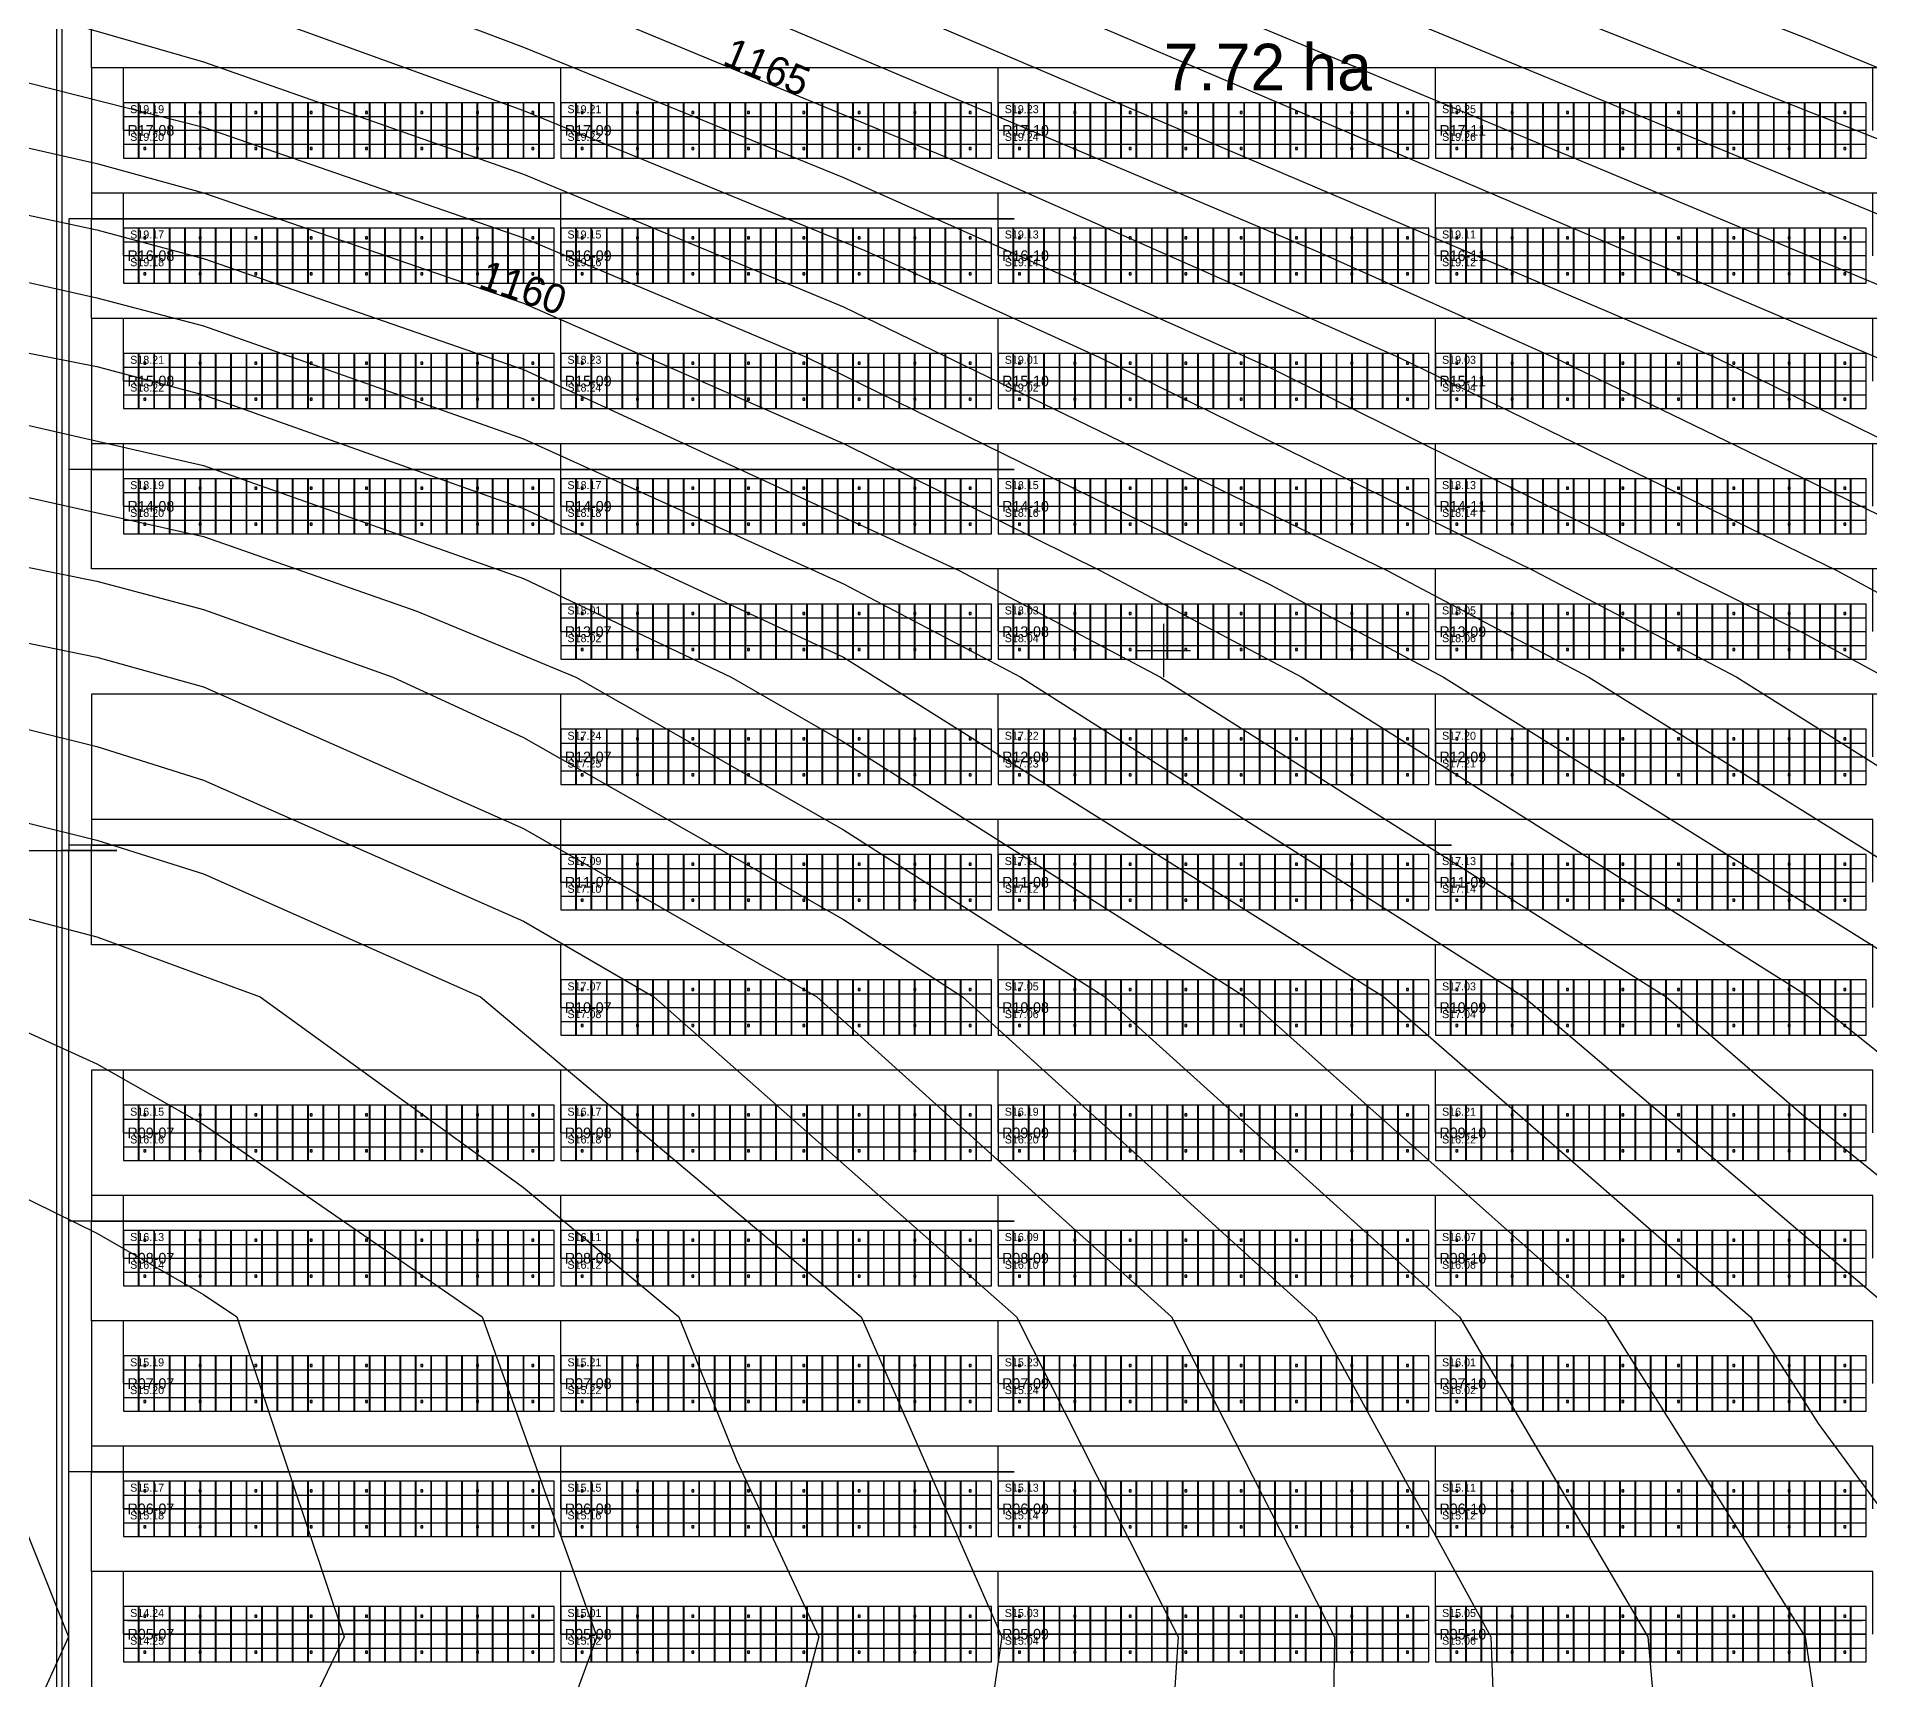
# Model space of a CAD drawing. Header units: metres. Extents: x 469740 to 470929, y 4329760 to 4330601.
# Drawn here: x 470215.5 to 470352.9, y 4330022.8 to 4330146 of the extents above; entities that cross this region are included whole.
import ezdxf
from ezdxf.enums import TextEntityAlignment as Align

# ---------------------------------------------------------------- set-up
doc = ezdxf.new("R2010")
doc.units = ezdxf.units.M
for name, color, linetype in [('AC-CABLE-800V', 6, 'Continuous'), ('CADASTRE-TEXT', 30, 'Continuous'), ('DC-CABLE-1500V', 4, 'Continuous'), ('GRAVEL-SURFACE-EDGE', 41, 'Continuous'), ('GRID-COORDINATES', 8, 'Continuous'), ('MV-CABLE-33KV', 1, 'Continuous'), ('PV-MODULES', 5, 'Continuous'), ('PV-PILES', 8, 'Continuous'), ('PV-STRING-NUMBERS', 3, 'Continuous'), ('PV-STRINGS', 3, 'Continuous'), ('PV-TABLES', 5, 'Continuous'), ('TOPO-CONTOUR-MAJOR', 8, 'Continuous'), ('TOPO-CONTOUR-MINOR', 252, 'Continuous'), ('TOPO-TEXT', 8, 'Continuous')]:
    doc.layers.add(name, color=color, linetype=linetype)

# ---------------------------------------------------------------- blocks, each defined once
blk = doc.blocks.new('PV_MODULE_590W')
blk.add_line((-0.567, 0), (0.567, 0))
blk.add_lwpolyline([(-0.5670000000000001, -1.0325), (0.5669999999999998, -1.0325), (0.5670000000000001, 1.0325), (-0.5669999999999998, 1.0325)], close=True)
blk = doc.blocks.new('PILE_C150')
blk.add_lwpolyline([(-0.075, -0.075), (0.075, -0.075), (0.075, 0.075), (-0.075, 0.075)], close=True)
blk = doc.blocks.new('PV_TABLE_2P28')
blk.add_lwpolyline([(-16.145999999999997, -2.0735), (16.145999999999997, -2.0735), (16.145999999999997, 2.0735), (-16.145999999999997, 2.0735)], close=True)
at = {"layer": 'PV-MODULES'}
for p in [(-15.578999999999997, 1.041), (-14.424999999999997, 1.041), (-13.270999999999997, 1.041), (-12.116999999999997, 1.041), (-10.962999999999997, 1.041), (-9.808999999999997, 1.041), (-8.654999999999998, 1.041), (-7.500999999999998, 1.041), (-6.346999999999998, 1.041), (-5.192999999999998, 1.041), (-4.038999999999998, 1.041), (-2.884999999999998, 1.041), (-1.730999999999998, 1.041), (-0.5769999999999982, 1.041), (0.5770000000000017, 1.041), (1.7310000000000016, 1.041), (2.8850000000000016, 1.041), (4.0390000000000015, 1.041), (5.193000000000001, 1.041), (6.347000000000001, 1.041), (7.501000000000001, 1.041), (8.655000000000001, 1.041), (9.809000000000001, 1.041), (10.963000000000001, 1.041), (12.117, 1.041), (13.271, 1.041), (14.425, 1.041), (15.579, 1.041), (-15.578999999999997, -1.041), (-14.424999999999997, -1.041), (-13.270999999999997, -1.041), (-12.116999999999997, -1.041), (-10.962999999999997, -1.041), (-9.808999999999997, -1.041), (-8.654999999999998, -1.041), (-7.500999999999998, -1.041), (-6.346999999999998, -1.041), (-5.192999999999998, -1.041), (-4.038999999999998, -1.041), (-2.884999999999998, -1.041), (-1.730999999999998, -1.041), (-0.5769999999999982, -1.041), (0.5770000000000017, -1.041), (1.7310000000000016, -1.041), (2.8850000000000016, -1.041), (4.0390000000000015, -1.041), (5.193000000000001, -1.041), (6.347000000000001, -1.041), (7.501000000000001, -1.041), (8.655000000000001, -1.041), (9.809000000000001, -1.041), (10.963000000000001, -1.041), (12.117, -1.041), (13.271, -1.041), (14.425, -1.041), (15.579, -1.041)]:
    blk.add_blockref('PV_MODULE_590W', p, dxfattribs=at)
at = {"layer": 'PV-PILES'}
for p in [(-14.545999999999998, 1.35), (-10.389999999999997, 1.35), (-6.233999999999998, 1.35), (-2.0779999999999994, 1.35), (2.078000000000001, 1.35), (6.234, 1.35), (10.389999999999999, 1.35), (14.545999999999998, 1.35), (-14.545999999999998, -1.35), (-10.389999999999997, -1.35), (-6.233999999999998, -1.35), (-2.0779999999999994, -1.35), (2.078000000000001, -1.35), (6.234, -1.35), (10.389999999999999, -1.35), (14.545999999999998, -1.35)]:
    blk.add_blockref('PILE_C150', p, dxfattribs=at)

msp = doc.modelspace()

# ---------------------------------------------------------------- linework, layer by layer
at = {"layer": 'AC-CABLE-800V'}
for points in [[(470108.424, 4330132.377411281), (470212.1, 4330132.377411281), (470212.1, 4330085), (470221.5, 4330085)], [(470288.784, 4330132.377411281), (470217.9, 4330132.377411281), (470217.9, 4330085), (470221.5, 4330085)], [(470108.424, 4330113.577411281), (470212.1, 4330113.577411281), (470212.1, 4330085), (470221.5, 4330085)], [(470288.784, 4330113.577411281), (470217.9, 4330113.577411281), (470217.9, 4330085), (470221.5, 4330085)], [(470141.216, 4330094.77741128), (470212.1, 4330094.77741128), (470212.1, 4330085), (470221.5, 4330085)], [(470141.216, 4330019.577411281), (470212.1, 4330019.577411281), (470212.1, 4330085), (470221.5, 4330085)], [(470141.216, 4330038.377411281), (470212.1, 4330038.377411281), (470212.1, 4330085), (470221.5, 4330085)], [(470141.216, 4330057.177411281), (470212.1, 4330057.177411281), (470212.1, 4330085), (470221.5, 4330085)], [(470141.216, 4330075.97741128), (470212.1, 4330075.97741128), (470212.1, 4330085), (470221.5, 4330085)], [(470321.576, 4330085.377411281), (470217.9, 4330085.377411281), (470217.9, 4330085), (470221.5, 4330085)], [(470288.784, 4330010.177411281), (470217.9, 4330010.177411281), (470217.9, 4330085), (470221.5, 4330085)], [(470288.784, 4330038.377411281), (470217.9, 4330038.377411281), (470217.9, 4330085), (470221.5, 4330085)], [(470288.784, 4330057.177411281), (470217.9, 4330057.177411281), (470217.9, 4330085), (470221.5, 4330085)]]:
    msp.add_lwpolyline(points, dxfattribs=at)
at = {"layer": 'DC-CABLE-1500V'}
for points in [[(470353.168, 4330139.003911281), (470353.168, 4330143.70391128), (470219.6, 4330143.70391128), (470219.6, 4330151.177411281), (470321.576, 4330151.177411281)], [(470385.96, 4330139.003911281), (470385.96, 4330143.70391128), (470219.6, 4330143.70391128), (470219.6, 4330151.177411281), (470321.576, 4330151.177411281)], [(470222, 4330139.003911281), (470222, 4330143.70391128), (470219.6, 4330143.70391128), (470219.6, 4330132.377411281), (470288.784, 4330132.377411281)], [(470254.792, 4330139.003911281), (470254.792, 4330143.70391128), (470219.6, 4330143.70391128), (470219.6, 4330132.377411281), (470288.784, 4330132.377411281)], [(470287.584, 4330139.003911281), (470287.584, 4330143.70391128), (470219.6, 4330143.70391128), (470219.6, 4330132.377411281), (470288.784, 4330132.377411281)], [(470320.376, 4330139.003911281), (470320.376, 4330143.70391128), (470219.6, 4330143.70391128), (470219.6, 4330132.377411281), (470288.784, 4330132.377411281)], [(470385.96, 4330129.603911281), (470385.96, 4330134.303911281), (470219.6, 4330134.303911281), (470219.6, 4330132.377411281), (470288.784, 4330132.377411281)], [(470353.168, 4330129.603911281), (470353.168, 4330134.303911281), (470219.6, 4330134.303911281), (470219.6, 4330132.377411281), (470288.784, 4330132.377411281)], [(470320.376, 4330129.603911281), (470320.376, 4330134.303911281), (470219.6, 4330134.303911281), (470219.6, 4330132.377411281), (470288.784, 4330132.377411281)], [(470287.584, 4330129.603911281), (470287.584, 4330134.303911281), (470219.6, 4330134.303911281), (470219.6, 4330132.377411281), (470288.784, 4330132.377411281)], [(470254.792, 4330129.603911281), (470254.792, 4330134.303911281), (470219.6, 4330134.303911281), (470219.6, 4330132.377411281), (470288.784, 4330132.377411281)], [(470222, 4330129.603911281), (470222, 4330134.303911281), (470219.6, 4330134.303911281), (470219.6, 4330132.377411281), (470288.784, 4330132.377411281)], [(470287.584, 4330120.20391128), (470287.584, 4330124.90391128), (470219.6, 4330124.90391128), (470219.6, 4330132.377411281), (470288.784, 4330132.377411281)], [(470320.376, 4330120.20391128), (470320.376, 4330124.90391128), (470219.6, 4330124.90391128), (470219.6, 4330132.377411281), (470288.784, 4330132.377411281)], [(470353.168, 4330120.20391128), (470353.168, 4330124.90391128), (470219.6, 4330124.90391128), (470219.6, 4330132.377411281), (470288.784, 4330132.377411281)], [(470385.96, 4330120.20391128), (470385.96, 4330124.90391128), (470219.6, 4330124.90391128), (470219.6, 4330132.377411281), (470288.784, 4330132.377411281)], [(470222, 4330120.20391128), (470222, 4330124.90391128), (470219.6, 4330124.90391128), (470219.6, 4330113.577411281), (470288.784, 4330113.577411281)], [(470254.792, 4330120.20391128), (470254.792, 4330124.90391128), (470219.6, 4330124.90391128), (470219.6, 4330113.577411281), (470288.784, 4330113.577411281)], [(470385.96, 4330110.803911281), (470385.96, 4330115.503911281), (470219.6, 4330115.503911281), (470219.6, 4330113.577411281), (470288.784, 4330113.577411281)], [(470353.168, 4330110.803911281), (470353.168, 4330115.503911281), (470219.6, 4330115.503911281), (470219.6, 4330113.577411281), (470288.784, 4330113.577411281)], [(470320.376, 4330110.803911281), (470320.376, 4330115.503911281), (470219.6, 4330115.503911281), (470219.6, 4330113.577411281), (470288.784, 4330113.577411281)], [(470287.584, 4330110.803911281), (470287.584, 4330115.503911281), (470219.6, 4330115.503911281), (470219.6, 4330113.577411281), (470288.784, 4330113.577411281)], [(470254.792, 4330110.803911281), (470254.792, 4330115.503911281), (470219.6, 4330115.503911281), (470219.6, 4330113.577411281), (470288.784, 4330113.577411281)], [(470222, 4330110.803911281), (470222, 4330115.503911281), (470219.6, 4330115.503911281), (470219.6, 4330113.577411281), (470288.784, 4330113.577411281)], [(470254.792, 4330101.40391128), (470254.792, 4330106.103911281), (470219.6, 4330106.103911281), (470219.6, 4330113.577411281), (470288.784, 4330113.577411281)], [(470287.584, 4330101.40391128), (470287.584, 4330106.103911281), (470219.6, 4330106.103911281), (470219.6, 4330113.577411281), (470288.784, 4330113.577411281)], [(470320.376, 4330101.40391128), (470320.376, 4330106.103911281), (470219.6, 4330106.103911281), (470219.6, 4330113.577411281), (470288.784, 4330113.577411281)], [(470353.168, 4330101.40391128), (470353.168, 4330106.103911281), (470219.6, 4330106.103911281), (470219.6, 4330113.577411281), (470288.784, 4330113.577411281)], [(470385.96, 4330101.40391128), (470385.96, 4330106.103911281), (470219.6, 4330106.103911281), (470219.6, 4330113.577411281), (470288.784, 4330113.577411281)], [(470385.96, 4330092.003911281), (470385.96, 4330096.70391128), (470219.6, 4330096.70391128), (470219.6, 4330085.377411281), (470321.576, 4330085.377411281)], [(470353.168, 4330092.003911281), (470353.168, 4330096.70391128), (470219.6, 4330096.70391128), (470219.6, 4330085.377411281), (470321.576, 4330085.377411281)], [(470320.376, 4330092.003911281), (470320.376, 4330096.70391128), (470219.6, 4330096.70391128), (470219.6, 4330085.377411281), (470321.576, 4330085.377411281)], [(470287.584, 4330092.003911281), (470287.584, 4330096.70391128), (470219.6, 4330096.70391128), (470219.6, 4330085.377411281), (470321.576, 4330085.377411281)], [(470254.792, 4330092.003911281), (470254.792, 4330096.70391128), (470219.6, 4330096.70391128), (470219.6, 4330085.377411281), (470321.576, 4330085.377411281)], [(470254.792, 4330082.603911281), (470254.792, 4330087.303911281), (470219.6, 4330087.303911281), (470219.6, 4330085.377411281), (470321.576, 4330085.377411281)], [(470287.584, 4330082.603911281), (470287.584, 4330087.303911281), (470219.6, 4330087.303911281), (470219.6, 4330085.377411281), (470321.576, 4330085.377411281)], [(470320.376, 4330082.603911281), (470320.376, 4330087.303911281), (470219.6, 4330087.303911281), (470219.6, 4330085.377411281), (470321.576, 4330085.377411281)], [(470353.168, 4330082.603911281), (470353.168, 4330087.303911281), (470219.6, 4330087.303911281), (470219.6, 4330085.377411281), (470321.576, 4330085.377411281)], [(470353.168, 4330073.20391128), (470353.168, 4330077.90391128), (470219.6, 4330077.90391128), (470219.6, 4330085.377411281), (470321.576, 4330085.377411281)], [(470320.376, 4330073.20391128), (470320.376, 4330077.90391128), (470219.6, 4330077.90391128), (470219.6, 4330085.377411281), (470321.576, 4330085.377411281)], [(470287.584, 4330073.20391128), (470287.584, 4330077.90391128), (470219.6, 4330077.90391128), (470219.6, 4330085.377411281), (470321.576, 4330085.377411281)], [(470254.792, 4330073.20391128), (470254.792, 4330077.90391128), (470219.6, 4330077.90391128), (470219.6, 4330085.377411281), (470321.576, 4330085.377411281)], [(470222, 4330063.803911281), (470222, 4330068.503911281), (470219.6, 4330068.503911281), (470219.6, 4330057.177411281), (470288.784, 4330057.177411281)], [(470254.792, 4330063.803911281), (470254.792, 4330068.503911281), (470219.6, 4330068.503911281), (470219.6, 4330057.177411281), (470288.784, 4330057.177411281)], [(470287.584, 4330063.803911281), (470287.584, 4330068.503911281), (470219.6, 4330068.503911281), (470219.6, 4330057.177411281), (470288.784, 4330057.177411281)], [(470320.376, 4330063.803911281), (470320.376, 4330068.503911281), (470219.6, 4330068.503911281), (470219.6, 4330057.177411281), (470288.784, 4330057.177411281)], [(470353.168, 4330063.803911281), (470353.168, 4330068.503911281), (470219.6, 4330068.503911281), (470219.6, 4330057.177411281), (470288.784, 4330057.177411281)], [(470353.168, 4330054.40391128), (470353.168, 4330059.103911281), (470219.6, 4330059.103911281), (470219.6, 4330057.177411281), (470288.784, 4330057.177411281)], [(470320.376, 4330054.40391128), (470320.376, 4330059.103911281), (470219.6, 4330059.103911281), (470219.6, 4330057.177411281), (470288.784, 4330057.177411281)], [(470287.584, 4330054.40391128), (470287.584, 4330059.103911281), (470219.6, 4330059.103911281), (470219.6, 4330057.177411281), (470288.784, 4330057.177411281)], [(470254.792, 4330054.40391128), (470254.792, 4330059.103911281), (470219.6, 4330059.103911281), (470219.6, 4330057.177411281), (470288.784, 4330057.177411281)], [(470222, 4330054.40391128), (470222, 4330059.103911281), (470219.6, 4330059.103911281), (470219.6, 4330057.177411281), (470288.784, 4330057.177411281)], [(470320.376, 4330045.003911281), (470320.376, 4330049.70391128), (470219.6, 4330049.70391128), (470219.6, 4330057.177411281), (470288.784, 4330057.177411281)], [(470353.168, 4330045.003911281), (470353.168, 4330049.70391128), (470219.6, 4330049.70391128), (470219.6, 4330057.177411281), (470288.784, 4330057.177411281)], [(470222, 4330045.003911281), (470222, 4330049.70391128), (470219.6, 4330049.70391128), (470219.6, 4330038.377411281), (470288.784, 4330038.377411281)], [(470254.792, 4330045.003911281), (470254.792, 4330049.70391128), (470219.6, 4330049.70391128), (470219.6, 4330038.377411281), (470288.784, 4330038.377411281)], [(470287.584, 4330045.003911281), (470287.584, 4330049.70391128), (470219.6, 4330049.70391128), (470219.6, 4330038.377411281), (470288.784, 4330038.377411281)], [(470353.168, 4330035.603911281), (470353.168, 4330040.303911281), (470219.6, 4330040.303911281), (470219.6, 4330038.377411281), (470288.784, 4330038.377411281)], [(470320.376, 4330035.603911281), (470320.376, 4330040.303911281), (470219.6, 4330040.303911281), (470219.6, 4330038.377411281), (470288.784, 4330038.377411281)], [(470287.584, 4330035.603911281), (470287.584, 4330040.303911281), (470219.6, 4330040.303911281), (470219.6, 4330038.377411281), (470288.784, 4330038.377411281)], [(470254.792, 4330035.603911281), (470254.792, 4330040.303911281), (470219.6, 4330040.303911281), (470219.6, 4330038.377411281), (470288.784, 4330038.377411281)], [(470222, 4330035.603911281), (470222, 4330040.303911281), (470219.6, 4330040.303911281), (470219.6, 4330038.377411281), (470288.784, 4330038.377411281)], [(470254.792, 4330026.20391128), (470254.792, 4330030.90391128), (470219.6, 4330030.90391128), (470219.6, 4330038.377411281), (470288.784, 4330038.377411281)], [(470287.584, 4330026.20391128), (470287.584, 4330030.90391128), (470219.6, 4330030.90391128), (470219.6, 4330038.377411281), (470288.784, 4330038.377411281)], [(470320.376, 4330026.20391128), (470320.376, 4330030.90391128), (470219.6, 4330030.90391128), (470219.6, 4330038.377411281), (470288.784, 4330038.377411281)], [(470353.168, 4330026.20391128), (470353.168, 4330030.90391128), (470219.6, 4330030.90391128), (470219.6, 4330038.377411281), (470288.784, 4330038.377411281)], [(470222, 4330026.20391128), (470222, 4330030.90391128), (470219.6, 4330030.90391128), (470219.6, 4330010.177411281), (470288.784, 4330010.177411281)]]:
    msp.add_lwpolyline(points, dxfattribs=at)
at = {"layer": 'GRAVEL-SURFACE-EDGE'}
msp.add_lwpolyline([(470215.97236323473, 4329972.126883258), (470216.9989756081, 4329988.1580495965), (470217, 4330250)], dxfattribs=at)
at = {"layer": 'GRID-COORDINATES'}
for p, q in [((470300, 4330098), (470300, 4330102)), ((470298, 4330100), (470302, 4330100))]:
    msp.add_line(p, q, dxfattribs=at)
at = {"layer": 'MV-CABLE-33KV'}
for points in [[(470221.5, 4330085), (470217.4, 4330085), (470217.4, 4330195), (470208.5, 4330195)], [(470207.6507276291, 4329956.62748203), (470230, 4329960.62748203), (470230, 4330012), (470217.4, 4330012), (470217.4, 4330085), (470221.5, 4330085)]]:
    msp.add_lwpolyline(points, dxfattribs=at)
at = {"layer": 'PV-STRINGS'}
for points in [[(470222.3, 4330140.043911281), (470253.992, 4330140.043911281)], [(470255.092, 4330140.043911281), (470286.784, 4330140.043911281)], [(470287.884, 4330140.043911281), (470319.576, 4330140.043911281)], [(470320.676, 4330140.043911281), (470352.368, 4330140.043911281)], [(470222.3, 4330137.963911281), (470253.992, 4330137.963911281)], [(470255.092, 4330137.963911281), (470286.784, 4330137.963911281)], [(470287.884, 4330137.963911281), (470319.576, 4330137.963911281)], [(470320.676, 4330137.963911281), (470352.368, 4330137.963911281)], [(470222.3, 4330130.643911281), (470253.992, 4330130.643911281)], [(470255.092, 4330130.643911281), (470286.784, 4330130.643911281)], [(470287.884, 4330130.643911281), (470319.576, 4330130.643911281)], [(470320.676, 4330130.643911281), (470352.368, 4330130.643911281)], [(470222.3, 4330128.563911281), (470253.992, 4330128.563911281)], [(470255.092, 4330128.563911281), (470286.784, 4330128.563911281)], [(470287.884, 4330128.563911281), (470319.576, 4330128.563911281)], [(470320.676, 4330128.563911281), (470352.368, 4330128.563911281)], [(470222.3, 4330121.24391128), (470253.992, 4330121.24391128)], [(470255.092, 4330121.24391128), (470286.784, 4330121.24391128)], [(470287.884, 4330121.24391128), (470319.576, 4330121.24391128)], [(470320.676, 4330121.24391128), (470352.368, 4330121.24391128)], [(470222.3, 4330119.16391128), (470253.992, 4330119.16391128)], [(470255.092, 4330119.16391128), (470286.784, 4330119.16391128)], [(470287.884, 4330119.16391128), (470319.576, 4330119.16391128)], [(470320.676, 4330119.16391128), (470352.368, 4330119.16391128)], [(470222.3, 4330111.843911281), (470253.992, 4330111.843911281)], [(470255.092, 4330111.843911281), (470286.784, 4330111.843911281)], [(470287.884, 4330111.843911281), (470319.576, 4330111.843911281)], [(470320.676, 4330111.843911281), (470352.368, 4330111.843911281)], [(470222.3, 4330109.763911281), (470253.992, 4330109.763911281)], [(470255.092, 4330109.763911281), (470286.784, 4330109.763911281)], [(470287.884, 4330109.763911281), (470319.576, 4330109.763911281)], [(470320.676, 4330109.763911281), (470352.368, 4330109.763911281)], [(470255.092, 4330102.4439112805), (470286.784, 4330102.4439112805)], [(470287.884, 4330102.4439112805), (470319.576, 4330102.4439112805)], [(470320.676, 4330102.4439112805), (470352.368, 4330102.4439112805)], [(470255.092, 4330100.36391128), (470286.784, 4330100.36391128)], [(470287.884, 4330100.36391128), (470319.576, 4330100.36391128)], [(470320.676, 4330100.36391128), (470352.368, 4330100.36391128)], [(470255.092, 4330093.043911281), (470286.784, 4330093.043911281)], [(470287.884, 4330093.043911281), (470319.576, 4330093.043911281)], [(470320.676, 4330093.043911281), (470352.368, 4330093.043911281)], [(470255.092, 4330090.963911281), (470286.784, 4330090.963911281)], [(470287.884, 4330090.963911281), (470319.576, 4330090.963911281)], [(470320.676, 4330090.963911281), (470352.368, 4330090.963911281)], [(470255.092, 4330083.643911281), (470286.784, 4330083.643911281)], [(470287.884, 4330083.643911281), (470319.576, 4330083.643911281)], [(470320.676, 4330083.643911281), (470352.368, 4330083.643911281)], [(470255.092, 4330081.563911281), (470286.784, 4330081.563911281)], [(470287.884, 4330081.563911281), (470319.576, 4330081.563911281)], [(470320.676, 4330081.563911281), (470352.368, 4330081.563911281)], [(470255.092, 4330074.24391128), (470286.784, 4330074.24391128)], [(470287.884, 4330074.24391128), (470319.576, 4330074.24391128)], [(470320.676, 4330074.24391128), (470352.368, 4330074.24391128)], [(470255.092, 4330072.16391128), (470286.784, 4330072.16391128)], [(470287.884, 4330072.16391128), (470319.576, 4330072.16391128)], [(470320.676, 4330072.16391128), (470352.368, 4330072.16391128)], [(470222.3, 4330064.843911281), (470253.992, 4330064.843911281)], [(470255.092, 4330064.843911281), (470286.784, 4330064.843911281)], [(470287.884, 4330064.843911281), (470319.576, 4330064.843911281)], [(470320.676, 4330064.843911281), (470352.368, 4330064.843911281)], [(470222.3, 4330062.763911281), (470253.992, 4330062.763911281)], [(470255.092, 4330062.763911281), (470286.784, 4330062.763911281)], [(470287.884, 4330062.763911281), (470319.576, 4330062.763911281)], [(470320.676, 4330062.763911281), (470352.368, 4330062.763911281)], [(470222.3, 4330055.4439112805), (470253.992, 4330055.4439112805)], [(470255.092, 4330055.4439112805), (470286.784, 4330055.4439112805)], [(470287.884, 4330055.4439112805), (470319.576, 4330055.4439112805)], [(470320.676, 4330055.4439112805), (470352.368, 4330055.4439112805)], [(470222.3, 4330053.36391128), (470253.992, 4330053.36391128)], [(470255.092, 4330053.36391128), (470286.784, 4330053.36391128)], [(470287.884, 4330053.36391128), (470319.576, 4330053.36391128)], [(470320.676, 4330053.36391128), (470352.368, 4330053.36391128)], [(470222.3, 4330046.043911281), (470253.992, 4330046.043911281)], [(470255.092, 4330046.043911281), (470286.784, 4330046.043911281)], [(470287.884, 4330046.043911281), (470319.576, 4330046.043911281)], [(470320.676, 4330046.043911281), (470352.368, 4330046.043911281)], [(470222.3, 4330043.963911281), (470253.992, 4330043.963911281)], [(470255.092, 4330043.963911281), (470286.784, 4330043.963911281)], [(470287.884, 4330043.963911281), (470319.576, 4330043.963911281)], [(470320.676, 4330043.963911281), (470352.368, 4330043.963911281)], [(470222.3, 4330036.643911281), (470253.992, 4330036.643911281)], [(470255.092, 4330036.643911281), (470286.784, 4330036.643911281)], [(470287.884, 4330036.643911281), (470319.576, 4330036.643911281)], [(470320.676, 4330036.643911281), (470352.368, 4330036.643911281)], [(470222.3, 4330034.563911281), (470253.992, 4330034.563911281)], [(470255.092, 4330034.563911281), (470286.784, 4330034.563911281)], [(470287.884, 4330034.563911281), (470319.576, 4330034.563911281)], [(470320.676, 4330034.563911281), (470352.368, 4330034.563911281)], [(470222.3, 4330027.24391128), (470253.992, 4330027.24391128)], [(470255.092, 4330027.24391128), (470286.784, 4330027.24391128)], [(470287.884, 4330027.24391128), (470319.576, 4330027.24391128)], [(470320.676, 4330027.24391128), (470352.368, 4330027.24391128)], [(470222.3, 4330025.16391128), (470253.992, 4330025.16391128)], [(470255.092, 4330025.16391128), (470286.784, 4330025.16391128)], [(470287.884, 4330025.16391128), (470319.576, 4330025.16391128)], [(470320.676, 4330025.16391128), (470352.368, 4330025.16391128)]]:
    msp.add_lwpolyline(points, dxfattribs=at)
at = {"layer": 'TOPO-CONTOUR-MAJOR'}
for points in [[(470177.6811039388, 4330314), (470164.65123668703, 4330298), (470160.38146624045, 4330290), (470149.6522024848, 4330274), (470148.26449595357, 4330250), (470164, 4330234.78436828), (470172, 4330228.222678141), (470173.90533604735, 4330226), (470196, 4330210.510494675), (470206.53653543856, 4330202), (470219.23124590865, 4330194), (470244, 4330179.723125077), (470263.9995564962, 4330170), (470276, 4330164.771850979), (470364, 4330128.411880795), (470380, 4330120.5505595915), (470404.6504346681, 4330106), (470428, 4330089.6276218705), (470492, 4330040.319926646)], [(470204, 4330168.221380149), (470228, 4330159.653433386), (470252, 4330150.147523546), (470284, 4330136.869984568), (470317.619410128, 4330122), (470350.4709211575, 4330106), (470365.26926508726, 4330098), (470372, 4330093.844118985), (470402.1125312508, 4330074), (470432.1342490488, 4330050), (470444, 4330038.139351349)], [(470196, 4330141.981291745), (470220, 4330136.524195777), (470228, 4330134.330002429), (470252, 4330126.044904516), (470276, 4330115.515464441), (470295.22877069766, 4330106), (470310.3609880175, 4330098), (470348.40264546283, 4330074), (470378.3322744954, 4330050), (470388, 4330038.715260784), (470400.46598457755, 4330026), (470408.3615511976, 4330010), (470412.83189324086, 4330002), (470413.6688444981, 4329994), (470412.30963278766, 4329978), (470408.0126997827, 4329970), (470400.7512889234, 4329962), (470392.2541732558, 4329954), (470380.3488151667, 4329946), (470364, 4329936.441064329)], [(470204, 4330113.900569378), (470228, 4330108.550646926), (470244, 4330102.933055604), (470255.90880211425, 4330098), (470276, 4330086.526684544), (470295.5865625003, 4330074), (470322.17363926244, 4330050), (470336.3074432183, 4330026), (470337.00378531107, 4330018), (470337.15037782904, 4330002), (470333.99532846373, 4329994), (470324.60088004277, 4329978), (470317.3725936066, 4329970), (470308, 4329961.762525533), (470298.18771384924, 4329954), (470284.76762310555, 4329946), (470268, 4329936.957684935)], [(469948, 4330043.03482838), (469972, 4330048.014964684), (470052, 4330068.796271277), (470076, 4330074.669019652), (470100, 4330079.845940225), (470124, 4330083.552865694), (470148, 4330085.601733597), (470172, 4330086.013455595), (470196, 4330084.072997868), (470204, 4330082.690215107), (470220, 4330078.516893764), (470232.2503627234, 4330074), (470252, 4330059.709676218), (470263.6325923696, 4330050), (470268, 4330039.198328443), (470274.1513475196, 4330026), (470272.00544376136, 4330018), (470265.0839098733, 4330002), (470257.3391624805, 4329994), (470239.30286154395, 4329978), (470228, 4329968.878774863), (470202.377407259, 4329946), (470192.36048360215, 4329938)]]:
    msp.add_lwpolyline(points, dxfattribs=at)
at = {"layer": 'TOPO-CONTOUR-MINOR'}
for points in [[(470193.97974498686, 4330322), (470177.74896875216, 4330298), (470172, 4330283.377612703), (470167.58979833603, 4330274), (470171.766861189, 4330250), (470190.18090422277, 4330226), (470196, 4330221.592409085), (470218.2729789294, 4330202), (470236, 4330190.66790831), (470258.3969742683, 4330178), (470275.4189064387, 4330170), (470300, 4330159.587884335), (470354.4962098083, 4330138), (470372, 4330130.473954826), (470396, 4330117.648788986), (470414.1201666673, 4330106), (470428, 4330096.343767642), (470476, 4330059.603504021)], [(470204.10153746326, 4330322), (470190.1275819334, 4330298), (470182.7962877387, 4330274), (470187.01765328954, 4330250), (470196, 4330237.770149315), (470203.6222591171, 4330226), (470211.4584222743, 4330218), (470229.26504727296, 4330202), (470236, 4330197.332316419), (470254.8178158678, 4330186), (470276, 4330174.984256497), (470300, 4330164.602821403), (470348, 4330145.9915905455), (470372, 4330136.111417526), (470384.5038656888, 4330130), (470399.08804515656, 4330122), (470428, 4330102.853530364), (470476, 4330066.648664601)], [(469948, 4330143.798337291), (469972, 4330146.383557567), (469980, 4330148.553599337), (469996, 4330154.041207643), (470004, 4330157.949572134), (470025.18352526025, 4330170), (470037.5317806331, 4330178), (470052, 4330188.671892595), (470076, 4330201.292485053), (470100, 4330210.760067418), (470124, 4330213.105772996), (470148, 4330210.543134436), (470172, 4330202.490854586), (470196, 4330192.176074358), (470223.69422195794, 4330178), (470240.74434992607, 4330170), (470353.4392189981, 4330122), (470372, 4330112.734947476), (470384.0180358876, 4330106), (470397.2256989401, 4330098), (470430.751850704, 4330074), (470460.5219638155, 4330050)], [(469956, 4330136.530606432), (469972, 4330138.805153273), (469980, 4330140.830384327), (469996, 4330145.823429426), (470004, 4330149.241420897), (470020, 4330157.808216395), (470060, 4330181.630544652), (470076, 4330189.985660114), (470100, 4330196.922564857), (470124, 4330199.489806074), (470148, 4330198.489466964), (470172, 4330193.410132738), (470196, 4330184.615084341), (470209.8752610021, 4330178), (470341.32951242424, 4330122), (470364, 4330110.851942908), (470380, 4330102.0950052375), (470396, 4330091.998660854), (470421.509833911, 4330074), (470451.1060138982, 4330050)], [(470196, 4330200.2117024325), (470236, 4330177.845027785), (470252.61671967985, 4330170), (470276, 4330159.796446193), (470356, 4330126.407262668), (470372, 4330118.779811703), (470396, 4330105.163056217), (470407.0018967627, 4330098), (470439.6783673401, 4330074)], [(469948, 4330127.866644742), (469972, 4330131.275497901), (469996, 4330138.638775398), (470004, 4330141.723083914), (470013.46102893224, 4330146), (470028, 4330153.515883245), (470052, 4330167.809388733), (470068, 4330175.749938031), (470076, 4330179.570688592), (470092, 4330184.8063697945), (470100, 4330187.1755348155), (470124, 4330189.923511682), (470148, 4330189.324201995), (470172, 4330185.123331734), (470204, 4330174.336690008), (470252, 4330155.091678787), (470311.3720535054, 4330130), (470329.24359964003, 4330122), (470356, 4330109.0241811965), (470376.25623195287, 4330098), (470396, 4330085.152423076), (470411.8782148215, 4330074), (470441.6280372928, 4330050)], [(469948, 4330108.129971686), (469972, 4330112.1628352115), (469996, 4330118.719827772), (470004, 4330121.330964162), (470024.37545787776, 4330130), (470052, 4330143.966665124), (470076, 4330155.353922477), (470100, 4330162.801604619), (470124, 4330165.714680601), (470148, 4330165.818323636), (470172, 4330163.621106574), (470180, 4330162.202665045), (470204, 4330156.675338051), (470228, 4330149.191581856), (470252, 4330140.485510844), (470277.5886896647, 4330130), (470295.16071195767, 4330122), (470327.7251290416, 4330106), (470342.9870698324, 4330098), (470381.1126935923, 4330074), (470411.8791061412, 4330050), (470436.13174589153, 4330026)], [(470204, 4330162.4483591), (470228, 4330154.319066519), (470252, 4330145.257294689), (470276, 4330135.477971586), (470308, 4330121.184620343), (470348, 4330101.293689238), (470354.11077203986, 4330098), (470372, 4330086.952654173), (470391.76644258836, 4330074), (470422.29606159404, 4330050), (470436, 4330036.040132128)], [(469948, 4330102.034716079), (469972, 4330106.237704789), (470004, 4330115.664840499), (470020.85368676257, 4330122), (470028, 4330125.186951502), (470052, 4330137.125860795), (470076, 4330148.135165885), (470100, 4330155.660739905), (470124, 4330158.8229560545), (470148, 4330159.104309181), (470172, 4330157.222642206), (470180, 4330155.950680773), (470204, 4330151.0665708305), (470228, 4330144.153430153), (470252, 4330135.713726998), (470276, 4330125.762002572), (470316.7476692519, 4330106), (470331.8901190106, 4330098), (470370.31869500456, 4330074), (470401.24140268477, 4330050), (470412, 4330038.368923856), (470425.0032881916, 4330026), (470435.3985510913, 4330010), (470441.42172456445, 4330002)], [(470196, 4330147.352039792), (470228, 4330139.241716291), (470252, 4330130.941943153), (470273.2263400952, 4330122), (470308, 4330104.918455881), (470320.97520277294, 4330098), (470359.3359070925, 4330074), (470389.9207708251, 4330050), (470404.77905167773, 4330034), (470412.9316244229, 4330026), (470422.449377477, 4330010), (470427.8422071162, 4330002), (470429.745800289, 4329994), (470431.4979849344, 4329978), (470429.3151721575, 4329970), (470424.2865222002, 4329962), (470418.07078036346, 4329954), (470407.8458189959, 4329946), (470388, 4329934.994022256)], [(470196, 4330136.682642486), (470220, 4330131.533066729), (470228, 4330129.401635751), (470252, 4330121.066157531), (470284.65746600874, 4330106), (470299.7501534308, 4330098), (470337.69128760294, 4330074), (470348, 4330065.098027751), (470366.7635451738, 4330050), (470379.6720090315, 4330034), (470387.19118130615, 4330026), (470397.2077625589, 4330002), (470396.7703494033, 4329994), (470392.14816761424, 4329978), (470388, 4329972.371849405), (470386.1215856054, 4329970), (470377.40548712335, 4329962), (470368.4479143852, 4329954), (470364, 4329950.624959816), (470357.51538130036, 4329946), (470331.1499376372, 4329930)], [(470204, 4330130.044950651), (470220, 4330126.451643666), (470228, 4330124.349312878), (470252, 4330115.854218934), (470276, 4330105.000390397), (470289.27762132796, 4330098), (470327.0050244178, 4330074), (470355.2172473146, 4330050), (470364, 4330037.951315086), (470373.80373793095, 4330026), (470380.7995428733, 4330002), (470379.2089340206, 4329994), (470372.2278498784, 4329978), (470364, 4329968.100351575), (470348.4187466504, 4329954), (470340, 4329947.236671402), (470325.5248072765, 4329938)], [(470196, 4330126.022221469), (470220, 4330121.299715034), (470228, 4330119.161562076), (470252, 4330110.642280337), (470276, 4330099.478933552), (470316.5205039639, 4330074), (470343.99413129565, 4330050), (470349.0769143475, 4330042), (470360.8294042055, 4330026), (470362.64024277305, 4330018), (470365.2940381937, 4330002), (470362.97972062, 4329994), (470354.8042602372, 4329978), (470347.9613845592, 4329970), (470331.5984079861, 4329954), (470320.7016700141, 4329946), (470308, 4329938.565806934)], [(470204, 4330119.372981793), (470228, 4330113.856104501), (470252, 4330105.39463228), (470267.57353225345, 4330098), (470276, 4330093.150434828), (470306.1073541081, 4330074), (470333.0656360982, 4330050), (470348.0943430705, 4330026), (470349.2856066091, 4330018), (470350.4992205209, 4330002), (470347.6046763846, 4329994), (470339.2961558907, 4329978), (470332.6343377099, 4329970), (470314.9445256265, 4329954), (470303.24859220476, 4329946), (470276, 4329931.796163226)], [(470204, 4330108.4281569645), (470220, 4330105.187569234), (470228, 4330103.065928816), (470242.1898297649, 4330098), (470252, 4330093.464367763), (470276, 4330079.800768535), (470284.9130914958, 4330074), (470311.38447057636, 4330050), (470324.5311554399, 4330026), (470324.82278034504, 4330018), (470324.0421810671, 4330002), (470320.4156402339, 4329994), (470310.00592904, 4329978), (470300, 4329968.1555095315), (470279.82816796115, 4329954), (470252, 4329937.518747626)], [(469948, 4330056.990614659), (469972, 4330061.761736525), (469996, 4330067.876378615), (470017.5756517622, 4330074), (470076, 4330091.812500013), (470100, 4330098.329218974), (470124, 4330102.5806606775), (470148, 4330104.706033171), (470172, 4330105.312743254), (470196, 4330103.891973494), (470204, 4330102.7765882155), (470220, 4330099.491449437), (470228, 4330097.273389969), (470252, 4330086.642885423), (470274.00257710106, 4330074), (470300.5953018902, 4330050), (470312.80283194466, 4330026), (470312.6915709596, 4330018), (470311.00501747255, 4330002), (470306.89377548423, 4329994), (470300, 4329984.101249481), (470294.65368221817, 4329978), (470285.00529962743, 4329970), (470244, 4329942.663291149)], [(469948, 4330052.356543374), (469972, 4330057.206803319), (469988, 4330061.21063676), (470076, 4330086.10478836), (470100, 4330092.172097273), (470124, 4330096.348643088), (470148, 4330098.647435168), (470172, 4330099.362845575), (470180, 4330099.102012065), (470196, 4330098.053965668), (470204, 4330096.763881957), (470220, 4330092.799945668), (470228, 4330090.2520159185), (470252, 4330079.699759927), (470261.7720700956, 4330074), (470288.9743601413, 4330050), (470301.0766564643, 4330026), (470300.56375515077, 4330018), (470297.6170299215, 4330002), (470292, 4329993.737343181), (470284, 4329984.703947879), (470276, 4329976.674498202), (470252, 4329960.171122784), (470228, 4329942.259812208)], [(469948, 4330047.704818766), (469980, 4330054.571821449), (470076, 4330080.392615791), (470100, 4330086.016771474), (470124, 4330089.950754391), (470148, 4330092.150790123), (470172, 4330092.781895628), (470196, 4330091.06883316), (470204, 4330089.727048532), (470220, 4330085.755366692), (470228, 4330083.230641869), (470248.76406528417, 4330074), (470277.3048444718, 4330050), (470287.85692408454, 4330026), (470286.6860853269, 4330018), (470282.3277885307, 4330002), (470276, 4329993.609388666), (470258.52102783386, 4329978), (470236.95720218815, 4329962), (470197.5505160078, 4329930), (470180, 4329918.126324153), (470148, 4329899.712615056), (470135.2950481853, 4329890)], [(469948, 4330038.364837993), (469972, 4330043.263833042), (470028, 4330057.824437297), (470076, 4330068.84499942), (470100, 4330073.627057675), (470124, 4330077.081297631), (470148, 4330078.973562283), (470172, 4330079.133221147), (470196, 4330076.817025579), (470208.9155801697, 4330074), (470220, 4330068.989533183), (470228, 4330064.442823829), (470248.89260580303, 4330050), (470257.4909948429, 4330026), (470254.56409710564, 4330018), (470245.66352256376, 4330002), (470228, 4329985.411392385), (470220.997290494, 4329978), (470196.33691431105, 4329954), (470187.47997348494, 4329946), (470166.03337901644, 4329930)], [(469948, 4330033.694847607), (469980, 4330040.40282405), (470028, 4330053.008559951), (470052, 4330058.333946884), (470076, 4330063.007687138), (470100, 4330067.095612339), (470124, 4330070.179410805), (470148, 4330071.8435029695), (470172, 4330071.332380033), (470180, 4330070.280927356), (470196, 4330066.781317236), (470204, 4330063.950532447), (470212, 4330060.199812775), (470220, 4330056.288915516), (470228, 4330051.689119775), (470230.49026996695, 4330050), (470238.5563655786, 4330026), (470234.6933480017, 4330018), (470225.2629931675, 4330002), (470197.35170284356, 4329970), (470181.9361634002, 4329954), (470172.8843868839, 4329946), (470162.37923809094, 4329938)], [(469948, 4330029.02485722), (469972, 4330033.761569759), (470028, 4330047.917489121), (470052, 4330053.102784687), (470076, 4330057.170374855), (470100, 4330060.564167001), (470124, 4330062.910441919), (470148, 4330063.562679545), (470172, 4330061.494928548), (470180, 4330059.861928964), (470196, 4330055.091872895), (470207.57630623406, 4330050), (470212, 4330040.669422656), (470217.8849756867, 4330026), (470206.9585992962, 4330002), (470196, 4329987.06365714), (470190.0741119643, 4329978), (470183.47020790004, 4329970), (470168.17413259204, 4329954), (470159.1264092677, 4329946), (470124, 4329921.026544961), (470108, 4329907.200417724), (470100, 4329899.16494007), (470093.9792677302, 4329890)]]:
    msp.add_lwpolyline(points, dxfattribs=at)

# ---------------------------------------------------------------- block references
at = {"layer": 'PV-TABLES'}
ref = msp.add_blockref('PV_TABLE_2P28', (470238.146, 4330139.003911281), dxfattribs=at)
ref.add_attrib('ID', 'R17-08', (470222.3, 4330138.603911281), dxfattribs={"height": 0.8})
ref = msp.add_blockref('PV_TABLE_2P28', (470270.938, 4330139.003911281), dxfattribs=at)
ref.add_attrib('ID', 'R17-09', (470255.092, 4330138.603911281), dxfattribs={"height": 0.8})
ref = msp.add_blockref('PV_TABLE_2P28', (470303.73, 4330139.003911281), dxfattribs=at)
ref.add_attrib('ID', 'R17-10', (470287.88399999996, 4330138.603911281), dxfattribs={"height": 0.8})
ref = msp.add_blockref('PV_TABLE_2P28', (470336.522, 4330139.003911281), dxfattribs=at)
ref.add_attrib('ID', 'R17-11', (470320.676, 4330138.603911281), dxfattribs={"height": 0.8})
ref = msp.add_blockref('PV_TABLE_2P28', (470238.146, 4330129.603911281), dxfattribs=at)
ref.add_attrib('ID', 'R16-08', (470222.3, 4330129.20391128), dxfattribs={"height": 0.8})
ref = msp.add_blockref('PV_TABLE_2P28', (470270.938, 4330129.603911281), dxfattribs=at)
ref.add_attrib('ID', 'R16-09', (470255.092, 4330129.20391128), dxfattribs={"height": 0.8})
ref = msp.add_blockref('PV_TABLE_2P28', (470303.73, 4330129.603911281), dxfattribs=at)
ref.add_attrib('ID', 'R16-10', (470287.88399999996, 4330129.20391128), dxfattribs={"height": 0.8})
ref = msp.add_blockref('PV_TABLE_2P28', (470336.522, 4330129.603911281), dxfattribs=at)
ref.add_attrib('ID', 'R16-11', (470320.676, 4330129.20391128), dxfattribs={"height": 0.8})
ref = msp.add_blockref('PV_TABLE_2P28', (470238.146, 4330120.20391128), dxfattribs=at)
ref.add_attrib('ID', 'R15-08', (470222.3, 4330119.80391128), dxfattribs={"height": 0.8})
ref = msp.add_blockref('PV_TABLE_2P28', (470270.938, 4330120.20391128), dxfattribs=at)
ref.add_attrib('ID', 'R15-09', (470255.092, 4330119.80391128), dxfattribs={"height": 0.8})
ref = msp.add_blockref('PV_TABLE_2P28', (470303.73, 4330120.20391128), dxfattribs=at)
ref.add_attrib('ID', 'R15-10', (470287.88399999996, 4330119.80391128), dxfattribs={"height": 0.8})
ref = msp.add_blockref('PV_TABLE_2P28', (470336.522, 4330120.20391128), dxfattribs=at)
ref.add_attrib('ID', 'R15-11', (470320.676, 4330119.80391128), dxfattribs={"height": 0.8})
ref = msp.add_blockref('PV_TABLE_2P28', (470238.146, 4330110.803911281), dxfattribs=at)
ref.add_attrib('ID', 'R14-08', (470222.3, 4330110.40391128), dxfattribs={"height": 0.8})
ref = msp.add_blockref('PV_TABLE_2P28', (470270.938, 4330110.803911281), dxfattribs=at)
ref.add_attrib('ID', 'R14-09', (470255.092, 4330110.40391128), dxfattribs={"height": 0.8})
ref = msp.add_blockref('PV_TABLE_2P28', (470303.73, 4330110.803911281), dxfattribs=at)
ref.add_attrib('ID', 'R14-10', (470287.88399999996, 4330110.40391128), dxfattribs={"height": 0.8})
ref = msp.add_blockref('PV_TABLE_2P28', (470336.522, 4330110.803911281), dxfattribs=at)
ref.add_attrib('ID', 'R14-11', (470320.676, 4330110.40391128), dxfattribs={"height": 0.8})
ref = msp.add_blockref('PV_TABLE_2P28', (470270.938, 4330101.40391128), dxfattribs=at)
ref.add_attrib('ID', 'R13-07', (470255.092, 4330101.00391128), dxfattribs={"height": 0.8})
ref = msp.add_blockref('PV_TABLE_2P28', (470303.73, 4330101.40391128), dxfattribs=at)
ref.add_attrib('ID', 'R13-08', (470287.88399999996, 4330101.00391128), dxfattribs={"height": 0.8})
ref = msp.add_blockref('PV_TABLE_2P28', (470336.522, 4330101.40391128), dxfattribs=at)
ref.add_attrib('ID', 'R13-09', (470320.676, 4330101.00391128), dxfattribs={"height": 0.8})
ref = msp.add_blockref('PV_TABLE_2P28', (470270.938, 4330092.003911281), dxfattribs=at)
ref.add_attrib('ID', 'R12-07', (470255.092, 4330091.603911281), dxfattribs={"height": 0.8})
ref = msp.add_blockref('PV_TABLE_2P28', (470303.73, 4330092.003911281), dxfattribs=at)
ref.add_attrib('ID', 'R12-08', (470287.88399999996, 4330091.603911281), dxfattribs={"height": 0.8})
ref = msp.add_blockref('PV_TABLE_2P28', (470336.522, 4330092.003911281), dxfattribs=at)
ref.add_attrib('ID', 'R12-09', (470320.676, 4330091.603911281), dxfattribs={"height": 0.8})
ref = msp.add_blockref('PV_TABLE_2P28', (470270.938, 4330082.603911281), dxfattribs=at)
ref.add_attrib('ID', 'R11-07', (470255.092, 4330082.20391128), dxfattribs={"height": 0.8})
ref = msp.add_blockref('PV_TABLE_2P28', (470303.73, 4330082.603911281), dxfattribs=at)
ref.add_attrib('ID', 'R11-08', (470287.88399999996, 4330082.20391128), dxfattribs={"height": 0.8})
ref = msp.add_blockref('PV_TABLE_2P28', (470336.522, 4330082.603911281), dxfattribs=at)
ref.add_attrib('ID', 'R11-09', (470320.676, 4330082.20391128), dxfattribs={"height": 0.8})
ref = msp.add_blockref('PV_TABLE_2P28', (470270.938, 4330073.20391128), dxfattribs=at)
ref.add_attrib('ID', 'R10-07', (470255.092, 4330072.80391128), dxfattribs={"height": 0.8})
ref = msp.add_blockref('PV_TABLE_2P28', (470303.73, 4330073.20391128), dxfattribs=at)
ref.add_attrib('ID', 'R10-08', (470287.88399999996, 4330072.80391128), dxfattribs={"height": 0.8})
ref = msp.add_blockref('PV_TABLE_2P28', (470336.522, 4330073.20391128), dxfattribs=at)
ref.add_attrib('ID', 'R10-09', (470320.676, 4330072.80391128), dxfattribs={"height": 0.8})
ref = msp.add_blockref('PV_TABLE_2P28', (470238.146, 4330063.803911281), dxfattribs=at)
ref.add_attrib('ID', 'R09-07', (470222.3, 4330063.40391128), dxfattribs={"height": 0.8})
ref = msp.add_blockref('PV_TABLE_2P28', (470270.938, 4330063.803911281), dxfattribs=at)
ref.add_attrib('ID', 'R09-08', (470255.092, 4330063.40391128), dxfattribs={"height": 0.8})
ref = msp.add_blockref('PV_TABLE_2P28', (470303.73, 4330063.803911281), dxfattribs=at)
ref.add_attrib('ID', 'R09-09', (470287.88399999996, 4330063.40391128), dxfattribs={"height": 0.8})
ref = msp.add_blockref('PV_TABLE_2P28', (470336.522, 4330063.803911281), dxfattribs=at)
ref.add_attrib('ID', 'R09-10', (470320.676, 4330063.40391128), dxfattribs={"height": 0.8})
ref = msp.add_blockref('PV_TABLE_2P28', (470238.146, 4330054.40391128), dxfattribs=at)
ref.add_attrib('ID', 'R08-07', (470222.3, 4330054.00391128), dxfattribs={"height": 0.8})
ref = msp.add_blockref('PV_TABLE_2P28', (470270.938, 4330054.40391128), dxfattribs=at)
ref.add_attrib('ID', 'R08-08', (470255.092, 4330054.00391128), dxfattribs={"height": 0.8})
ref = msp.add_blockref('PV_TABLE_2P28', (470303.73, 4330054.40391128), dxfattribs=at)
ref.add_attrib('ID', 'R08-09', (470287.88399999996, 4330054.00391128), dxfattribs={"height": 0.8})
ref = msp.add_blockref('PV_TABLE_2P28', (470336.522, 4330054.40391128), dxfattribs=at)
ref.add_attrib('ID', 'R08-10', (470320.676, 4330054.00391128), dxfattribs={"height": 0.8})
ref = msp.add_blockref('PV_TABLE_2P28', (470238.146, 4330045.003911281), dxfattribs=at)
ref.add_attrib('ID', 'R07-07', (470222.3, 4330044.603911281), dxfattribs={"height": 0.8})
ref = msp.add_blockref('PV_TABLE_2P28', (470270.938, 4330045.003911281), dxfattribs=at)
ref.add_attrib('ID', 'R07-08', (470255.092, 4330044.603911281), dxfattribs={"height": 0.8})
ref = msp.add_blockref('PV_TABLE_2P28', (470303.73, 4330045.003911281), dxfattribs=at)
ref.add_attrib('ID', 'R07-09', (470287.88399999996, 4330044.603911281), dxfattribs={"height": 0.8})
ref = msp.add_blockref('PV_TABLE_2P28', (470336.522, 4330045.003911281), dxfattribs=at)
ref.add_attrib('ID', 'R07-10', (470320.676, 4330044.603911281), dxfattribs={"height": 0.8})
ref = msp.add_blockref('PV_TABLE_2P28', (470238.146, 4330035.603911281), dxfattribs=at)
ref.add_attrib('ID', 'R06-07', (470222.3, 4330035.20391128), dxfattribs={"height": 0.8})
ref = msp.add_blockref('PV_TABLE_2P28', (470270.938, 4330035.603911281), dxfattribs=at)
ref.add_attrib('ID', 'R06-08', (470255.092, 4330035.20391128), dxfattribs={"height": 0.8})
ref = msp.add_blockref('PV_TABLE_2P28', (470303.73, 4330035.603911281), dxfattribs=at)
ref.add_attrib('ID', 'R06-09', (470287.88399999996, 4330035.20391128), dxfattribs={"height": 0.8})
ref = msp.add_blockref('PV_TABLE_2P28', (470336.522, 4330035.603911281), dxfattribs=at)
ref.add_attrib('ID', 'R06-10', (470320.676, 4330035.20391128), dxfattribs={"height": 0.8})
ref = msp.add_blockref('PV_TABLE_2P28', (470238.146, 4330026.20391128), dxfattribs=at)
ref.add_attrib('ID', 'R05-07', (470222.3, 4330025.80391128), dxfattribs={"height": 0.8})
ref = msp.add_blockref('PV_TABLE_2P28', (470270.938, 4330026.20391128), dxfattribs=at)
ref.add_attrib('ID', 'R05-08', (470255.092, 4330025.80391128), dxfattribs={"height": 0.8})
ref = msp.add_blockref('PV_TABLE_2P28', (470303.73, 4330026.20391128), dxfattribs=at)
ref.add_attrib('ID', 'R05-09', (470287.88399999996, 4330025.80391128), dxfattribs={"height": 0.8})
ref = msp.add_blockref('PV_TABLE_2P28', (470336.522, 4330026.20391128), dxfattribs=at)
ref.add_attrib('ID', 'R05-10', (470320.676, 4330025.80391128), dxfattribs={"height": 0.8})

# ---------------------------------------------------------------- texts
at = {"layer": 'CADASTRE-TEXT'}
msp.add_text('7.72 ha', height=3.5, dxfattribs=at).set_placement((470300, 4330142))
at = {"layer": 'PV-STRING-NUMBERS'}
for s, p in [('S19.19', (470222.5, 4330140.293911281)), ('S19.21', (470255.292, 4330140.293911281)), ('S19.23', (470288.084, 4330140.293911281)), ('S19.25', (470320.876, 4330140.293911281)), ('S19.20', (470222.5, 4330138.213911281)), ('S19.22', (470255.292, 4330138.213911281)), ('S19.24', (470288.084, 4330138.213911281)), ('S19.26', (470320.876, 4330138.213911281)), ('S19.17', (470222.5, 4330130.893911281)), ('S19.15', (470255.292, 4330130.893911281)), ('S19.13', (470288.084, 4330130.893911281)), ('S19.11', (470320.876, 4330130.893911281)), ('S19.18', (470222.5, 4330128.813911281)), ('S19.16', (470255.292, 4330128.813911281)), ('S19.14', (470288.084, 4330128.813911281)), ('S19.12', (470320.876, 4330128.813911281)), ('S18.21', (470222.5, 4330121.49391128)), ('S18.23', (470255.292, 4330121.49391128)), ('S19.01', (470288.084, 4330121.49391128)), ('S19.03', (470320.876, 4330121.49391128)), ('S18.22', (470222.5, 4330119.41391128)), ('S18.24', (470255.292, 4330119.41391128)), ('S19.02', (470288.084, 4330119.41391128)), ('S19.04', (470320.876, 4330119.41391128)), ('S18.19', (470222.5, 4330112.093911281)), ('S18.17', (470255.292, 4330112.093911281)), ('S18.15', (470288.084, 4330112.093911281)), ('S18.13', (470320.876, 4330112.093911281)), ('S18.20', (470222.5, 4330110.013911281)), ('S18.18', (470255.292, 4330110.013911281)), ('S18.16', (470288.084, 4330110.013911281)), ('S18.14', (470320.876, 4330110.013911281)), ('S18.01', (470255.292, 4330102.6939112805)), ('S18.03', (470288.084, 4330102.6939112805)), ('S18.05', (470320.876, 4330102.6939112805)), ('S18.02', (470255.292, 4330100.61391128)), ('S18.04', (470288.084, 4330100.61391128)), ('S18.06', (470320.876, 4330100.61391128)), ('S17.24', (470255.292, 4330093.293911281)), ('S17.22', (470288.084, 4330093.293911281)), ('S17.20', (470320.876, 4330093.293911281)), ('S17.25', (470255.292, 4330091.213911281)), ('S17.23', (470288.084, 4330091.213911281)), ('S17.21', (470320.876, 4330091.213911281)), ('S17.09', (470255.292, 4330083.893911281)), ('S17.11', (470288.084, 4330083.893911281)), ('S17.13', (470320.876, 4330083.893911281)), ('S17.10', (470255.292, 4330081.813911281)), ('S17.12', (470288.084, 4330081.813911281)), ('S17.14', (470320.876, 4330081.813911281)), ('S17.07', (470255.292, 4330074.49391128)), ('S17.05', (470288.084, 4330074.49391128)), ('S17.03', (470320.876, 4330074.49391128)), ('S17.08', (470255.292, 4330072.41391128)), ('S17.06', (470288.084, 4330072.41391128)), ('S17.04', (470320.876, 4330072.41391128)), ('S16.15', (470222.5, 4330065.093911281)), ('S16.17', (470255.292, 4330065.093911281)), ('S16.19', (470288.084, 4330065.093911281)), ('S16.21', (470320.876, 4330065.093911281)), ('S16.16', (470222.5, 4330063.013911281)), ('S16.18', (470255.292, 4330063.013911281)), ('S16.20', (470288.084, 4330063.013911281)), ('S16.22', (470320.876, 4330063.013911281)), ('S16.13', (470222.5, 4330055.6939112805)), ('S16.11', (470255.292, 4330055.6939112805)), ('S16.09', (470288.084, 4330055.6939112805)), ('S16.07', (470320.876, 4330055.6939112805)), ('S16.14', (470222.5, 4330053.61391128)), ('S16.12', (470255.292, 4330053.61391128)), ('S16.10', (470288.084, 4330053.61391128)), ('S16.08', (470320.876, 4330053.61391128)), ('S15.19', (470222.5, 4330046.293911281)), ('S15.21', (470255.292, 4330046.293911281)), ('S15.23', (470288.084, 4330046.293911281)), ('S16.01', (470320.876, 4330046.293911281)), ('S15.20', (470222.5, 4330044.213911281)), ('S15.22', (470255.292, 4330044.213911281)), ('S15.24', (470288.084, 4330044.213911281)), ('S16.02', (470320.876, 4330044.213911281)), ('S15.17', (470222.5, 4330036.893911281)), ('S15.15', (470255.292, 4330036.893911281)), ('S15.13', (470288.084, 4330036.893911281)), ('S15.11', (470320.876, 4330036.893911281)), ('S15.18', (470222.5, 4330034.813911281)), ('S15.16', (470255.292, 4330034.813911281)), ('S15.14', (470288.084, 4330034.813911281)), ('S15.12', (470320.876, 4330034.813911281)), ('S14.24', (470222.5, 4330027.49391128)), ('S15.01', (470255.292, 4330027.49391128)), ('S15.03', (470288.084, 4330027.49391128)), ('S15.05', (470320.876, 4330027.49391128)), ('S14.25', (470222.5, 4330025.41391128)), ('S15.02', (470255.292, 4330025.41391128)), ('S15.04', (470288.084, 4330025.41391128)), ('S15.06', (470320.876, 4330025.41391128))]:
    msp.add_text(s, height=0.6, dxfattribs=at).set_placement(p)
at = {"layer": 'TOPO-TEXT'}
for s, rotation, p in [('1165', 337.4653091041209, (470269.84461062466, 4330142.743382511)), ('1160', 340.954690487396, (470251.62268320686, 4330126.175158957))]:
    msp.add_text(s, height=2.2, rotation=rotation, dxfattribs=at).set_placement(p, align=Align.CENTER)

doc.saveas('drawing.dxf')
